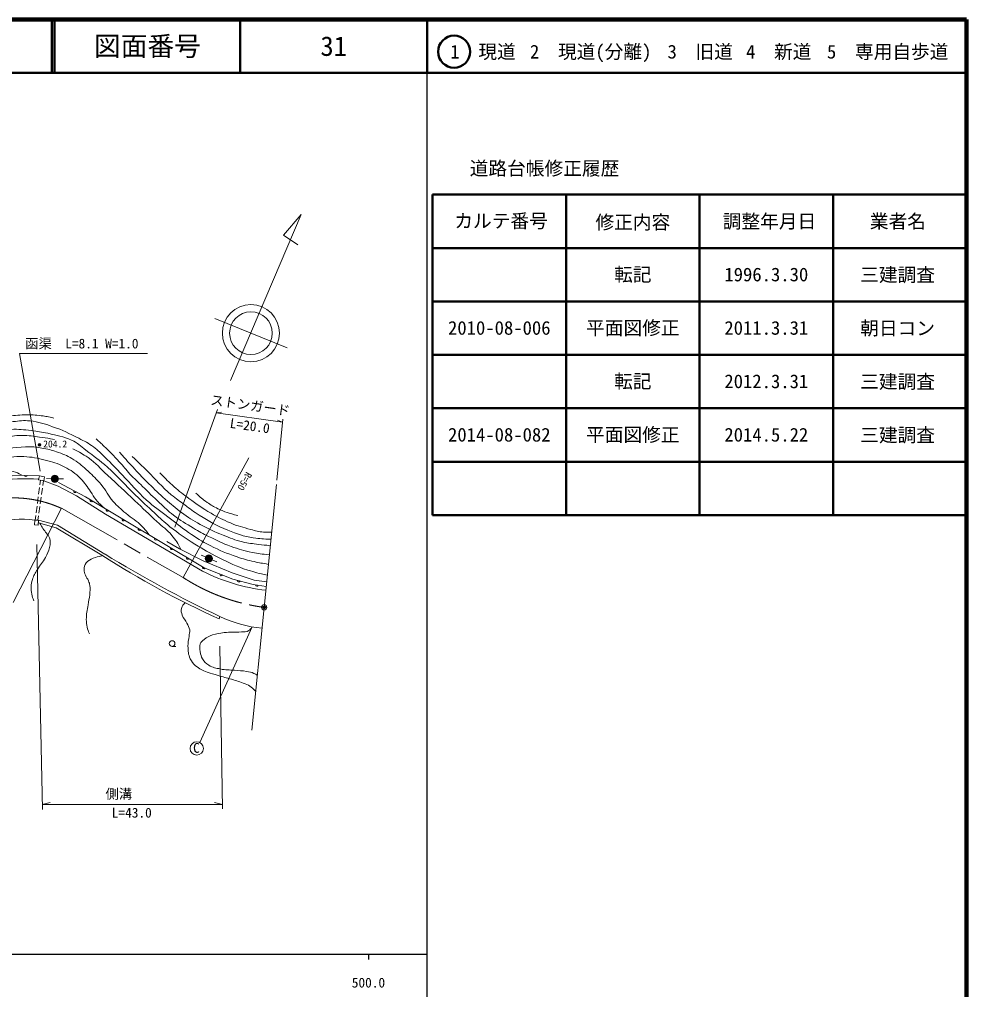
# Model space of a CAD drawing. Units: millimetres, scale not verified. Extents: x 40000 to 680000, y 20000 to 380000.
# Drawn here: x 502644 to 680000, y 198357 to 380000 of the extents above; entities that cross this region are included whole.
import ezdxf
from ezdxf.enums import TextEntityAlignment as Align

# ---------------------------------------------------------------- set-up
doc = ezdxf.new("R2010")
doc.units = ezdxf.units.MM
doc.header["$LTSCALE"] = 1000
doc.header["$PDMODE"] = 32
doc.header["$PDSIZE"] = 500
doc.linetypes.add('CHAIN', pattern=[18.5, 12, -1.5, 3.5, -1.5])
for name, color, linetype, lineweight in [('M-BGD', 7, 'Continuous', 13), ('M-BMK', 2, 'CHAIN', 13), ('M-BMK-SRVR', 3, 'Continuous', 13), ('M-STR-HTXT', 7, 'Continuous', 13), ('M-STR-STRC', 7, 'Continuous', 13), ('M-TTL', 2, 'Continuous', 140), ('M-TTL-BAND', 7, 'Continuous', 25), ('M-TTL-FRAM', 2, 'Continuous', 50), ('M-TTL-LINE', 7, 'Continuous', 50)]:
    doc.layers.add(name, color=color, linetype=linetype, lineweight=lineweight)
doc.layers.add('M-OTRS', color=6, linetype='Continuous')
doc.layers.add('M-TTL-TXT', color=7, linetype='Continuous')
doc.styles.add('ＭＳ ゴシック', font='')
doc.styles.get('ＭＳ ゴシック').set_extended_font_data('MS Gothic')

msp = doc.modelspace()

# ---------------------------------------------------------------- hatches: boundary and pattern name
at = {"layer": 'M-BGD'}
for points in [[(509967, 293964, 0.97359), (508603, 294014, 0.01338), (508601, 293978, 0.41421), (509277, 293288, 0.41421)], [(538737, 278795, 0.97359), (537491, 279354, 0.01338), (537476, 279321, 0.41421), (537844, 278428, 0.41421)]]:
    msp.add_hatch(color=256, dxfattribs=at).paths.add_polyline_path(points)

# ---------------------------------------------------------------- linework, layer by layer
for p, q in [((542157, 312397), (555394, 343457)), ((555394, 343457), (552078, 339591)), ((552078, 339591), (554784, 337816)), ((539230, 324015), (552767, 318520)), ((533280, 275523), (545629, 297916)), ((506240, 293774), (506391, 294531)), ((506391, 294531), (507348, 294340)), ((507348, 294340), (507197, 293583)), ((507197, 293583), (506240, 293774)), ((506571, 293708), (506461, 292837)), ((507132, 293596), (507017, 292761)), ((507197, 293583), (509899, 292586)), ((507689, 294023), (508603, 294014)), ((509899, 292586), (513345, 290815)), ((509982, 293999), (510896, 293990)), ((506398, 292341), (506241, 291101)), ((506949, 292266), (506779, 291027)), ((513345, 290815), (518771, 287355)), ((505957, 288868), (505800, 287628)), ((506178, 290605), (506020, 289364)), ((506711, 290532), (506540, 289294)), ((501453, 270818), (510497, 288463)), ((505737, 287132), (505626, 286261)), ((506234, 287065), (506119, 286230)), ((506472, 288798), (506302, 287560)), ((536950, 276728), (518771, 287355)), ((505470, 285376), (505527, 286267)), ((506175, 285331), (505470, 285376)), ((505527, 286267), (506232, 286223)), ((506232, 286223), (506175, 285331)), ((509512, 284840), (506202, 285744)), ((509778, 285299), (506232, 286223)), ((518672, 279892), (509778, 285299)), ((518109, 279683), (509512, 284840)), ((530281, 282282), (532632, 280849)), ((532632, 280849), (537077, 278659)), ((536648, 279706), (537491, 279354)), ((537077, 278659), (542507, 276409)), ((538764, 278822), (539608, 278471)), ((542507, 276409), (546613, 275032)), ((546613, 275032), (548953, 274677)), ((540032, 267783), (540194, 268221)), ((531238, 262618), (531938, 262618))]:
    msp.add_line(p, q, dxfattribs=at)
for points in [[(490223, 292040), (493687, 293372), (497600, 294266), (503083, 294676), (506391, 294531)], [(509991, 293299), (514991, 290630), (537246, 277343), (542608, 275205), (546412, 274227), (548871, 273854)]]:
    msp.add_lwpolyline(points, dxfattribs=at)
for centre, radius in [((546001, 321262), 5351), ((546001, 321262), 4000), ((506396, 300352), 150), ((506396, 300352), 120), ((506396, 300352), 90), ((506396, 300352), 60), ((506396, 300352), 30), ((506396, 300352), 20), ((509284, 293971), 683), ((538107, 279058), 683), ((531238, 263143), 525)]:
    msp.add_circle(centre, radius, dxfattribs=at)
for centre, radius, start, end in [((503859, 294642), 250, 177.49303, 357.49303), ((503687, 259680), 34322, 85.69053, 112.41388), ((513078, 291651), 250, 151.90597, 331.90597), ((516135, 289947), 250, 149.15986, 329.15986), ((519140, 288153), 250, 149.15986, 329.15986), ((502875, 263036), 23382, 83.48756, 121.50066), ((522145, 286359), 250, 149.15986, 329.15986), ((525150, 284565), 250, 149.15986, 329.15986), ((528155, 282770), 250, 149.15986, 329.15986), ((632726, 464532), 217026, 238.29603, 244.763), ((531160, 280976), 250, 149.15986, 329.15986), ((607090, 417473), 164024, 237.14659, 245.86864), ((534165, 279182), 250, 149.15986, 329.15986), ((537170, 277388), 250, 149.15986, 329.15986), ((552346, 306131), 33190, 242.36186, 263.86488), ((540415, 276079), 250, 158.26537, 338.26537), ((543712, 274921), 250, 165.57923, 345.57923), ((547116, 274120), 250, 171.38262, 351.38262), ((550293, 289094), 23188, 244.18091, 264.54893)]:
    msp.add_arc(centre, radius, start, end, dxfattribs=at)
for points, knots in [([(500002, 305606), (501701, 305852), (502231, 305944), (503670, 305961), (504873, 305975), (505554, 305965), (506747, 305803), (507672, 305677), (508008, 305610), (509094, 305349)], [0, 0, 0, 0, 1, 1, 1, 2, 2, 2, 3, 3, 3, 3]), ([(462285, 285521), (463609, 285984), (464003, 286150), (465071, 286632), (466790, 287410), (467664, 288030), (469273, 289016), (469780, 289326), (470060, 289506), (470556, 289831), (471668, 290561), (472289, 290972), (473378, 291736), (475884, 293492), (477145, 294678), (479701, 296361), (481294, 297410), (482309, 297796), (484000, 298680), (486211, 299835), (487416, 300565), (489718, 301524), (491478, 302257), (492512, 302549), (494332, 303118), (495529, 303493), (496203, 303698), (497424, 303988), (498988, 304359), (499884, 304496), (501481, 304688), (502700, 304835), (503400, 304955), (504621, 304833), (506327, 304663), (507252, 304303), (508872, 303746), (510848, 303067), (511897, 302521), (513758, 301572), (514876, 301002), (515524, 300698), (516535, 299954), (517450, 299281), (517868, 298786), (518685, 297998), (519972, 296756), (520651, 296018), (521897, 294737), (523684, 292900), (524531, 291713), (526444, 290009), (527920, 288694), (528863, 288097), (530430, 286893), (531942, 285731), (532753, 285029), (534331, 283958), (535852, 282926), (536696, 282316), (538340, 281494), (540257, 280536), (541369, 280062), (543394, 279363), (544623, 278938), (545340, 278783), (546607, 278493), (547645, 278256), (547999, 278188), (549280, 277963)], [0, 0, 0, 0, 1, 1, 1, 2, 2, 2, 3, 3, 3, 4, 4, 4, 5, 5, 5, 6, 6, 6, 7, 7, 7, 8, 8, 8, 9, 9, 9, 10, 10, 10, 11, 11, 11, 12, 12, 12, 13, 13, 13, 14, 14, 14, 15, 15, 15, 16, 16, 16, 17, 17, 17, 18, 18, 18, 19, 19, 19, 20, 20, 20, 21, 21, 21, 22, 22, 22, 23, 23, 23, 23]), ([(444679, 279267), (445187, 278685), (445388, 278486), (445919, 278075), (446629, 277526), (447093, 277270), (447948, 276996), (449247, 276580), (450065, 276611), (451426, 276690), (452871, 276775), (453643, 277154), (455017, 277608), (456460, 278085), (457232, 278468), (458580, 279170), (460739, 280295), (461850, 281108), (463870, 282467), (466242, 284064), (467474, 285096), (469766, 286806), (471766, 288298), (472852, 289177), (474851, 290671), (475705, 291309), (476168, 291688), (477049, 292289), (477882, 292857), (478369, 293147), (479238, 293658), (482468, 295555), (484288, 296617), (487674, 298217), (489993, 299312), (491358, 299818), (493834, 300487), (496181, 301122), (497514, 301442), (499920, 301791), (501342, 301998), (502150, 302152), (503586, 302099), (504885, 302052), (505607, 301918), (506895, 301737), (507793, 301611), (508090, 301566), (509189, 301375)], [0, 0, 0, 0, 1, 1, 1, 2, 2, 2, 3, 3, 3, 4, 4, 4, 5, 5, 5, 6, 6, 6, 7, 7, 7, 8, 8, 8, 9, 9, 9, 10, 10, 10, 11, 11, 11, 12, 12, 12, 13, 13, 13, 14, 14, 14, 15, 15, 15, 16, 16, 16, 16]), ([(549077, 275918), (547353, 276297), (546830, 276448), (545423, 276899), (543194, 277614), (542022, 278243), (539916, 279266), (538130, 280134), (537185, 280733), (535496, 281778), (533612, 282945), (532583, 283652), (530834, 285015), (529641, 285945), (529063, 286576), (527948, 287599), (526546, 288885), (525767, 289612), (524397, 290932), (522309, 292947), (521296, 294241), (519126, 296168), (517616, 297508), (516690, 298165), (515072, 299372), (514055, 300131), (513581, 300740), (512415, 301240), (510760, 301950), (509743, 302129), (507983, 302508), (506780, 302767), (506099, 302894), (504875, 303024), (503390, 303180), (502549, 303312), (501059, 303233), (499427, 303147), (498526, 302911), (496932, 302553), (495558, 302244), (494792, 302043), (493454, 301602), (491673, 301016), (490694, 300627), (488966, 299900), (487384, 299234), (486486, 298878), (484960, 298092), (482964, 297065), (481905, 296376), (479996, 295194), (477801, 293834), (476584, 293045), (474481, 291547), (472457, 290105), (471421, 289164), (469402, 287715), (466822, 285863), (465378, 284813), (462657, 283174), (460715, 282004), (459626, 281326), (457548, 280420), (456083, 279782), (455282, 279279), (453706, 279008), (452450, 278792), (451898, 278786), (450447, 278863)], [0, 0, 0, 0, 1, 1, 1, 2, 2, 2, 3, 3, 3, 4, 4, 4, 5, 5, 5, 6, 6, 6, 7, 7, 7, 8, 8, 8, 9, 9, 9, 10, 10, 10, 11, 11, 11, 12, 12, 12, 13, 13, 13, 14, 14, 14, 15, 15, 15, 16, 16, 16, 17, 17, 17, 18, 18, 18, 19, 19, 19, 20, 20, 20, 21, 21, 21, 22, 22, 22, 23, 23, 23, 23]), ([(526912, 283513), (526373, 284256), (526168, 284481), (525638, 285054), (524591, 286188), (523744, 286540), (522571, 287542), (521611, 288362), (521046, 288801), (520204, 289740), (519183, 290878), (518920, 291761), (517933, 292928), (517061, 293960), (516508, 294486), (515512, 295398), (514527, 296300), (513980, 296830), (512855, 297548), (511805, 298217), (511145, 298485), (509980, 298925), (508921, 299325), (508294, 299476), (507179, 299673), (506225, 299843), (505684, 299975), (504715, 299963), (502124, 299932), (500663, 299766), (498115, 299293), (496533, 299000), (495649, 298805), (494105, 298351), (492310, 297823), (491332, 297434), (489588, 296757), (486969, 295740), (485488, 295189), (482958, 293967), (481202, 293119), (480208, 292640), (478580, 291567), (477483, 290845), (476916, 290370), (475893, 289547), (472633, 286926), (470956, 285274), (467655, 282706), (466519, 281823), (465818, 281414), (464613, 280628), (463060, 279615), (462215, 278991), (460555, 278164), (458786, 277283), (457732, 276901), (455845, 276311), (454494, 275888), (453733, 275556), (452319, 275465), (451110, 275388), (450426, 275533), (449227, 275707), (448012, 275883), (447317, 275992), (446166, 276419), (445259, 276756), (444794, 277064), (443992, 277603), (443037, 278244), (442721, 278585), (441770, 279535)], [0, 0, 0, 0, 1, 1, 1, 2, 2, 2, 3, 3, 3, 4, 4, 4, 5, 5, 5, 6, 6, 6, 7, 7, 7, 8, 8, 8, 9, 9, 9, 10, 10, 10, 11, 11, 11, 12, 12, 12, 13, 13, 13, 14, 14, 14, 15, 15, 15, 16, 16, 16, 17, 17, 17, 18, 18, 18, 19, 19, 19, 20, 20, 20, 21, 21, 21, 22, 22, 22, 23, 23, 23, 24, 24, 24, 24]), ([(517026, 301444), (517732, 300814), (517917, 300637), (518475, 300107), (519631, 299012), (520238, 298356), (521326, 297193), (522144, 296317), (522520, 295753), (523342, 294882), (524225, 293947), (524772, 293475), (525693, 292579), (526942, 291366), (527619, 290662), (528902, 289483), (529893, 288573), (530398, 287999), (531478, 287197), (532892, 286147), (533735, 285624), (535254, 284733), (536335, 284100), (536946, 283750), (538072, 283203), (539688, 282419), (540585, 281946), (542275, 281340), (543794, 280794), (544667, 280524), (546251, 280212), (547493, 279968), (547952, 279908), (549460, 279764)], [0, 0, 0, 0, 1, 1, 1, 2, 2, 2, 3, 3, 3, 4, 4, 4, 5, 5, 5, 6, 6, 6, 7, 7, 7, 8, 8, 8, 9, 9, 9, 10, 10, 10, 11, 11, 11, 11]), ([(438077, 280273), (438867, 279454), (439124, 279200), (439870, 278598), (440710, 277921), (441250, 277632), (442167, 277063), (443108, 276480), (443625, 276125), (444633, 275668), (445794, 275142), (446480, 274899), (447725, 274629), (449207, 274308), (450074, 274249), (451590, 274267), (453091, 274284), (453947, 274373), (455406, 274726), (456575, 275009), (457211, 275264), (458304, 275764), (459591, 276354), (460266, 276780), (461493, 277485), (462494, 278061), (463048, 278397), (464029, 279007), (465646, 280014), (466561, 280566), (468135, 281640), (469584, 282628), (470366, 283224), (471806, 284224), (474985, 286430), (476763, 287671), (479995, 289798), (482081, 291171), (483234, 291976), (485429, 293167), (488251, 294698), (489932, 295405), (492983, 296401), (495115, 297097), (496366, 297330), (498583, 297663), (500480, 297949), (501555, 298220), (503472, 298140), (505062, 298073), (505954, 297890), (507494, 297488), (508910, 297118), (509720, 296898), (511026, 296238), (512357, 295566), (513072, 295066), (514124, 294010), (514964, 293167), (515296, 292568), (515986, 291599), (516404, 291010), (516552, 290619), (517000, 290053), (517533, 289380), (517799, 289164), (518557, 288501)], [0, 0, 0, 0, 1, 1, 1, 2, 2, 2, 3, 3, 3, 4, 4, 4, 5, 5, 5, 6, 6, 6, 7, 7, 7, 8, 8, 8, 9, 9, 9, 10, 10, 10, 11, 11, 11, 12, 12, 12, 13, 13, 13, 14, 14, 14, 15, 15, 15, 16, 16, 16, 17, 17, 17, 18, 18, 18, 19, 19, 19, 20, 20, 20, 21, 21, 21, 22, 22, 22, 22]), ([(512668, 299587), (514006, 298939), (514440, 298682), (515494, 297969), (517089, 296889), (517730, 295959), (519147, 294654), (521155, 292805), (522266, 291755), (524255, 289885), (525876, 288362), (526768, 287492), (528392, 285972), (529479, 284955), (530257, 284545), (531194, 283388), (531977, 282419), (532240, 281977), (532921, 280707)], [0, 0, 0, 0, 1, 1, 1, 2, 2, 2, 3, 3, 3, 4, 4, 4, 5, 5, 5, 6, 6, 6, 6]), ([(521416, 298951), (522764, 297416), (523117, 297010), (524242, 295799), (525252, 294712), (525810, 294094), (526869, 293054), (528041, 291903), (528710, 291271), (529949, 290192), (531109, 289181), (531748, 288598), (532992, 287692), (534309, 286733), (535077, 286228), (536506, 285446), (538139, 284552), (539094, 284118), (540818, 283417), (542190, 282858), (542972, 282562), (544405, 282185), (545568, 281879), (546255, 281867), (547448, 281714), (548299, 281605), (548578, 281572), (549629, 281467)], [0, 0, 0, 0, 1, 1, 1, 2, 2, 2, 3, 3, 3, 4, 4, 4, 5, 5, 5, 6, 6, 6, 7, 7, 7, 8, 8, 8, 9, 9, 9, 9]), ([(523774, 298190), (525140, 296868), (525485, 296530), (526576, 295461), (528345, 293727), (529180, 292587), (531075, 290992), (532019, 290197), (532613, 289834), (533611, 289108), (534661, 288344), (535207, 287852), (536316, 287176), (538336, 285945), (539490, 285256), (541684, 284374), (543485, 283651), (544524, 283238), (546443, 282949), (547725, 282755), (548237, 282711), (549753, 282705)], [0, 0, 0, 0, 1, 1, 1, 2, 2, 2, 3, 3, 3, 4, 4, 4, 5, 5, 5, 6, 6, 6, 7, 7, 7, 7]), ([(490412, 293499), (491797, 293999), (492185, 294139), (493343, 294481), (494499, 294822), (495152, 295005), (496334, 295246), (497529, 295490), (498206, 295700), (499425, 295681), (500240, 295668), (500708, 295598), (501487, 295359), (502135, 295159), (502387, 295041), (503083, 294676)], [0, 0, 0, 0, 1, 1, 1, 2, 2, 2, 3, 3, 3, 4, 4, 4, 5, 5, 5, 5]), ([(528961, 295086), (530175, 293825), (530527, 293454), (531618, 292502), (532651, 291601), (533262, 291132), (534372, 290328), (535953, 289182), (536827, 288511), (538520, 287538), (539892, 286750), (540687, 286345), (542143, 285726), (543588, 285113), (544455, 284912), (545972, 284507), (546892, 284261), (547412, 284087), (548363, 284024), (548956, 283984), (549187, 283978), (549884, 284021)], [0, 0, 0, 0, 1, 1, 1, 2, 2, 2, 3, 3, 3, 4, 4, 4, 5, 5, 5, 6, 6, 6, 7, 7, 7, 7]), ([(535652, 291320), (536597, 290464), (536890, 290184), (537777, 289581), (538542, 289061), (538996, 288804), (539822, 288389), (541191, 287703), (541791, 287591), (543526, 287109)], [0, 0, 0, 0, 1, 1, 1, 2, 2, 2, 3, 3, 3, 3]), ([(506443, 285678), (506732, 285191), (506814, 285062), (507062, 284674), (507504, 283979), (507964, 283707), (508258, 282938), (508509, 282281), (508423, 281827), (508284, 281137), (508130, 280368), (507879, 279978), (507515, 279283), (507019, 278335), (506551, 277917), (506013, 276992), (505602, 276285), (505333, 275898), (505067, 275125), (504895, 274627), (504841, 274324), (504833, 273797), (504825, 273250), (504874, 272941), (504978, 272404), (505076, 271896), (505137, 271709), (505333, 271128)], [0, 0, 0, 0, 1, 1, 1, 2, 2, 2, 3, 3, 3, 4, 4, 4, 5, 5, 5, 6, 6, 6, 7, 7, 7, 8, 8, 8, 9, 9, 9, 9]), ([(518063, 279555), (517346, 279432), (517067, 279386), (516485, 279121), (515915, 278861), (515532, 278733), (515144, 278240), (514823, 277832), (514784, 277484), (514766, 276965), (514752, 276554), (514849, 276321), (515003, 275939), (515179, 275504), (515387, 275313), (515578, 274884), (515722, 274561), (515789, 274367), (515841, 274017), (515942, 273342), (515889, 272949), (515812, 272271), (515728, 271542), (515597, 271145), (515496, 270417), (515346, 269340), (515162, 268739), (515174, 267651), (515180, 267087), (515223, 266768), (515345, 266218), (515456, 265713), (515524, 265526), (515739, 264956)], [0, 0, 0, 0, 1, 1, 1, 2, 2, 2, 3, 3, 3, 4, 4, 4, 5, 5, 5, 6, 6, 6, 7, 7, 7, 8, 8, 8, 9, 9, 9, 10, 10, 10, 11, 11, 11, 11]), ([(533708, 270779), (533336, 270434), (533103, 270217), (532982, 269735), (532860, 269248), (532973, 268933), (533140, 268459), (533366, 267817), (533710, 267560), (534015, 266951), (534253, 266473), (534458, 266216), (534540, 265689), (534612, 265232), (534459, 264972), (534409, 264512), (534330, 263788), (534186, 263386), (534212, 262658), (534245, 261719), (534227, 261133), (534646, 260291), (534933, 259714), (535142, 259381), (535645, 258977), (536396, 258372), (536915, 258148), (537811, 257790), (538585, 257481), (539053, 257405), (539852, 257169), (540826, 256881), (541379, 256747), (542350, 256449), (543357, 256140), (543944, 256020), (544911, 255601), (545380, 255398), (545656, 255288), (546064, 254980), (546433, 254702), (546564, 254558), (546910, 254156)], [0, 0, 0, 0, 1, 1, 1, 2, 2, 2, 3, 3, 3, 4, 4, 4, 5, 5, 5, 6, 6, 6, 7, 7, 7, 8, 8, 8, 9, 9, 9, 10, 10, 10, 11, 11, 11, 12, 12, 12, 13, 13, 13, 14, 14, 14, 14]), ([(547213, 257199), (546935, 257381), (546830, 257432), (546571, 257553), (546065, 257789), (545738, 257813), (545190, 257922), (544320, 258094), (543812, 258049), (542929, 258132), (541891, 258229), (541292, 258164), (540273, 258382), (539406, 258567), (538861, 258610), (538117, 259092), (537574, 259443), (537270, 259702), (536946, 260262), (536666, 260747), (536594, 261075), (536513, 261629), (536432, 262183), (536317, 262530), (536490, 263062), (536628, 263491), (536905, 263642), (537259, 263920), (537795, 264342), (538148, 264537), (538797, 264749), (539616, 265015), (540103, 265081), (540957, 265192), (542218, 265357), (542947, 265168), (544211, 265311), (544760, 265372), (545150, 265256), (545601, 265577), (545895, 265786), (546025, 265943), (546216, 266267)], [0, 0, 0, 0, 1, 1, 1, 2, 2, 2, 3, 3, 3, 4, 4, 4, 5, 5, 5, 6, 6, 6, 7, 7, 7, 8, 8, 8, 9, 9, 9, 10, 10, 10, 11, 11, 11, 12, 12, 12, 13, 13, 13, 14, 14, 14, 14])]:
    msp.add_open_spline(points, degree=3, knots=knots, dxfattribs=at)
msp.add_point((506396, 300352), dxfattribs=at)
at = {"layer": 'M-BMK'}
msp.add_line((510497, 288463), (533280, 275523), dxfattribs=at)
for centre, radius, start, end in [((501518, 268823), 21595, 65.43015, 126.20339), ((553263, 306291), 36687, 236.99752, 262.50826)]:
    msp.add_arc(centre, radius, start, end, dxfattribs=at)
at = {"layer": 'M-BMK-SRVR'}
for p, q in [((550768, 292898), (548479, 269917)), ((548479, 269917), (546191, 246937))]:
    msp.add_line(p, q, dxfattribs=at)
msp.add_circle((548479, 269917), 500, dxfattribs=at)
msp.add_point((548479, 269917), dxfattribs=at)
at = {"layer": 'M-OTRS'}
msp.add_point((548479, 269917), dxfattribs=at)
at = {"layer": 'M-STR-HTXT'}
for p, q in [((506556, 295447), (502653, 317469)), ((502653, 317469), (526653, 317469)), ((539718, 306987), (531734, 284941)), ((539492, 306362), (540517, 306469)), ((539492, 306362), (551932, 304589)), ((551988, 305157), (550852, 293742)), ((551932, 304589), (550977, 304977)), ((506941, 232100), (505935, 281670)), ((540168, 262645), (540660, 232208)), ((506923, 232997), (508423, 233372)), ((506923, 232997), (540648, 232997)), ((540648, 232997), (539148, 233372))]:
    msp.add_line(p, q, dxfattribs=at)
at = {"layer": 'M-STR-STRC'}
msp.add_line((536420, 244637), (546216, 266267), dxfattribs=at)
msp.add_circle((535848, 243511), 1250, dxfattribs=at)
at = {"layer": 'M-TTL'}
for p, q in [((680000, 380000), (40000, 380000)), ((680000, 20000), (680000, 380000))]:
    msp.add_line(p, q, dxfattribs=at)
at = {"layer": 'M-TTL-BAND'}
for p, q in [((579000, 20000), (579000, 370000)), ((40000, 205000), (579000, 205000)), ((568000, 205000), (568000, 204000))]:
    msp.add_line(p, q, dxfattribs=at)
at = {"layer": 'M-TTL-FRAM'}
for p, q in [((580000, 347197), (580000, 287197)), ((580000, 347197), (680000, 347197)), ((580000, 287197), (680000, 287197))]:
    msp.add_line(p, q, dxfattribs=at)
at = {"layer": 'M-TTL-LINE'}
for p, q in [((508747, 380000), (508747, 370000)), ((509247, 380000), (509247, 370000)), ((543997, 380000), (543997, 370000)), ((579000, 380000), (579000, 370000)), ((40000, 370000), (680000, 370000)), ((605000, 347197), (605000, 287197)), ((630000, 347197), (630000, 287197)), ((655000, 347197), (655000, 287197)), ((580000, 337197), (680000, 337197)), ((580000, 327197), (680000, 327197)), ((580000, 317197), (680000, 317197)), ((580000, 307197), (680000, 307197)), ((580000, 297197), (680000, 297197))]:
    msp.add_line(p, q, dxfattribs=at)
msp.add_circle((584031, 373958), 3000, dxfattribs=at)

# ---------------------------------------------------------------- texts
at = {"layer": 'M-BGD', "style": 'ＭＳ ゴシック'}
msp.add_text('204.2', height=1320, dxfattribs=at).set_placement((507094, 299455), align=Align.BOTTOM_LEFT)
msp.add_text('R=50', height=1320, rotation=241.125, dxfattribs=at).set_placement((544781, 295597), align=Align.BOTTOM_LEFT)
at = {"layer": 'M-STR-HTXT', "style": 'ＭＳ ゴシック'}
for s, p in [('函渠\u3000L=8.1 W=1.0', (503724, 317848)), ('側溝', (518762, 233533)), ('L=43.0', (519943, 230009))]:
    msp.add_text(s, height=1833, dxfattribs=at).set_placement(p, align=Align.BOTTOM_LEFT)
for s, p in [('ストンガード', (538237, 307358)), ('L=20.0', (541888, 303003))]:
    msp.add_text(s, height=1833, rotation=351.886, dxfattribs=at).set_placement(p, align=Align.BOTTOM_LEFT)
at = {"layer": 'M-STR-STRC', "style": 'ＭＳ ゴシック'}
msp.add_text('C', height=1833, dxfattribs=at).set_placement((535170, 242137), align=Align.BOTTOM_LEFT)
at = {"layer": 'M-TTL-BAND', "style": 'ＭＳ ゴシック'}
msp.add_text('500.0', height=1833, dxfattribs=at).set_placement((568000, 198195), align=Align.BOTTOM_CENTER)
at = {"layer": 'M-TTL-TXT', "style": 'ＭＳ ゴシック'}
for s, height, p in [('図面番号', 3666, (526622, 375000)), ('31', 3666, (561497, 375000)), ('1\u3000現道', 2566, (589448, 373958)), ('2\u3000現道(分離)', 2566, (609619, 373958)), ('3\u3000旧道', 2566, (630121, 373958)), ('4\u3000新道', 2566, (644824, 373958)), ('5\u3000専用自歩道', 2566, (665228, 373958)), ('道路台帳修正履歴', 2566, (600968, 352113)), ('カルテ番号', 2566, (592839, 342277)), ('修正内容', 2566, (617509, 342023)), ('調整年月日', 2566, (643089, 342197)), ('業者名', 2566, (667134, 342197)), ('転記', 2566, (617500, 332245)), ('1996.3.30', 2566, (642500, 332245)), ('三建調査', 2566, (667077, 332189)), ('2010-08-006', 2566, (592500, 322245)), ('平面図修正', 2566, (617500, 322245)), ('2011.3.31', 2566, (642500, 322245)), ('朝日コン', 2566, (667077, 322189)), ('転記', 2566, (617500, 312245)), ('2012.3.31', 2566, (642500, 312245)), ('三建調査', 2566, (667077, 312189)), ('2014-08-082', 2566, (592500, 302245)), ('平面図修正', 2566, (617500, 302245)), ('2014.5.22', 2566, (642500, 302245)), ('三建調査', 2566, (667077, 302189))]:
    msp.add_text(s, height=height, dxfattribs=at).set_placement(p, align=Align.MIDDLE_CENTER)

doc.saveas('drawing.dxf')
